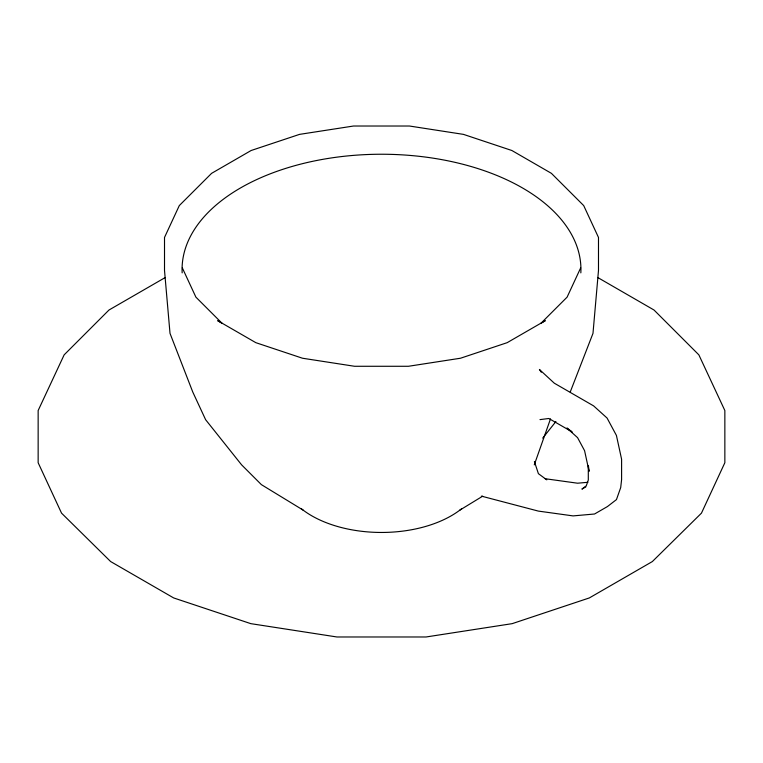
<?xml version="1.0" encoding="UTF-8"?>
<svg xmlns="http://www.w3.org/2000/svg" width="763" height="763" viewBox="0 0 763 763"><rect width="100%" height="100%" fill="white"/><g stroke="black" fill="none" stroke-linecap="round" stroke-linejoin="round"><path stroke-width="1.14" d="M534.272 464.877L550.495 418.906M570.247 391.982L592.985 333.374L598.488 270.436L598.488 237.446L583.705 205.59L551.411 173.344L511.878 150.511L463.456 134.374L409.454 126.019L353.546 126.019L299.544 134.374L251.122 150.511L211.589 173.344L179.295 205.59L164.512 237.446L164.512 270.436L170.015 333.374L192.753 391.982L205.619 419.698L241.613 464.858L261.375 484.629L303.197 510.151M580.672 267.889L567.1 297.141L540.872 323.359L545.297 320.66L507.185 342.663L460.509 358.228L408.453 366.278L354.547 366.278L302.491 358.228L255.815 342.663L217.703 320.66L222.128 323.359L195.9 297.141L182.328 267.889M481.329 496.112L538.316 511.086L573.07 515.902L594.539 514.004L607.434 506.565L616.456 499.603L620.7 487.586L621.597 479.612L621.597 459.24L616.418 435.435L607.071 418.048L593.614 405.887L554.31 383.198L539.422 369.464L541.32 372.268M542.693 438.134L555.912 421.538M459.803 510.151L482.702 496.169M165.228 277.541L108.985 310.016L64.149 354.852L38.15 410.532L38.15 462.731L61.545 513.146L110.635 561.549L173.659 597.934L250.846 623.657L336.941 636.981L426.059 636.981L512.154 623.657L589.341 597.934L652.365 561.549L701.455 513.146L724.85 462.731L724.85 410.532L698.851 354.852L654.015 310.016L597.772 277.541M585.87 486.842L581.902 489.131L586.308 485.735L588.302 480.061L588.302 465.802M539.985 419.621L548.864 418.486L572.355 432.049M587.901 482.292L577.572 483.208L545.144 478.716M571.449 431.381L566.909 428.024L577.581 437.666L584.582 450.695L589.065 471.324L588.435 465.735M546.813 479.87L538.392 473.651L534.405 461.577M182.166 272.877A199.429 115.137 0 0 1 381.5 154.24A199.429 115.137 0 0 1 580.834 272.877M461.72 508.673A98.704 56.987 0 0 1 301.28 508.673"/></g></svg>
